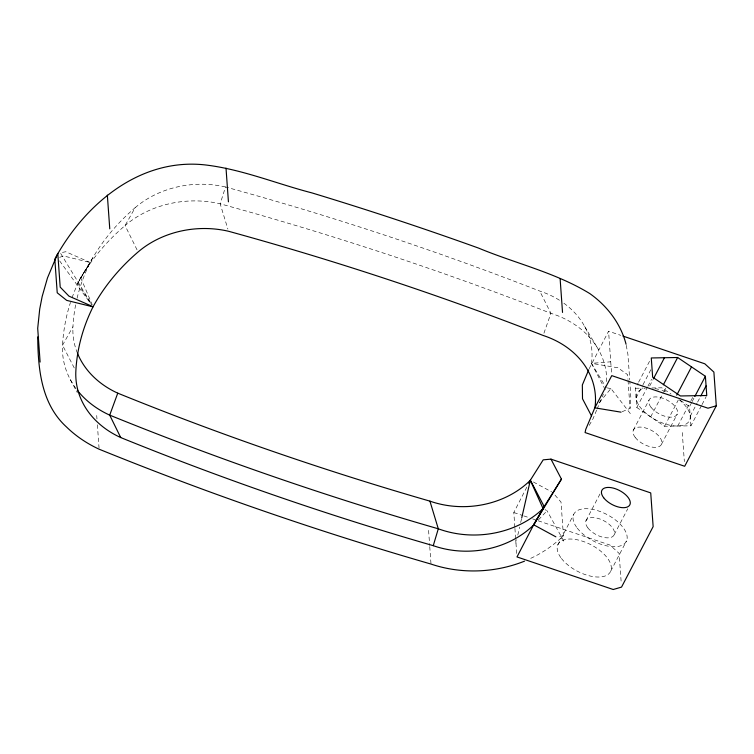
<?xml version="1.0" encoding="UTF-8"?>
<svg xmlns="http://www.w3.org/2000/svg" width="754" height="754" viewBox="0 0 754 754"><rect width="100%" height="100%" fill="white"/><g stroke="black" fill="none" stroke-linecap="round" stroke-linejoin="round"><path stroke-width="0.57" stroke-dasharray="3.77 2.83" d="M622.088 411.741L630.042 408.376L630.844 397.971L629.816 380.921M516.735 553.474L515.962 543.106L516.744 539.676M517.791 535.104L519.629 527.093M520.675 522.522L521.721 517.941M559.468 300.233A85.683 70.697 -4.1 0 0 539.732 291.053A2886.171 2381.424 -4.1 0 0 225.521 186.983L220.168 203.797L227.878 229.075M543.917 333.249L550.92 313.334L539.732 291.053M589.166 368.744L608.582 331.223L620.749 335.341M596.621 410.167L592.993 418.79L587.903 427.641M597.074 409.083L603.426 393.993M514.85 527.253L513.813 512.522L527.687 485.416M701.484 405.605L690.918 425.812L664.557 426.264L636.81 407.49L635.434 388.263L638.072 383.211M638.6 382.203L650.221 359.978M557.809 544.878L573.653 514.567M636.122 397.876L642.455 385.756M642.983 384.747L651.437 368.583M636.81 407.49L647.375 387.292M647.903 386.274L651.597 379.205M649.675 386.01L652.841 379.95M585.99 520.712L601.221 491.58M633.303 430.195L649.071 400.016M650.683 416.877L663.36 392.636M663.888 391.628L666.527 386.576M664.557 426.264L678.28 400.006M614.19 534.746L627.79 508.733M661.512 444.229L677.281 414.05M677.742 426.038L690.41 401.797M690.937 400.789L693.576 395.737M690.918 425.812L689.542 406.576L691.654 402.542M692.181 401.533L694.293 397.49M690.23 416.199L697.101 403.06M697.629 402.052L700.268 397M610.693 571.193L626.536 540.882M702.012 404.596L706.234 396.519M225.521 186.983A89.858 74.146 -4.1 0 0 135.183 207.661L125.07 225.559A237.849 196.257 -4.1 0 0 77.671 283.268L91.734 304.889M75.636 304.87A225.955 186.445 -4.1 0 0 72.95 326.727L62.535 345.209A94.589 78.048 -4.1 0 0 76.588 389.337M80.669 277.99L92.996 257.472M77.671 283.268L90.15 262.486A225.955 186.445 -4.1 0 1 135.183 207.661M72.082 297.698A237.849 196.257 -4.1 0 1 80.65 277.585L90.15 262.486L65.739 251.723L60.32 252.863L91.865 304.739M599.289 402.579L610.938 388.536L630.419 413.72M538.46 519.864L547.065 510.741L545.076 509.666M554.963 495.076L561.014 502.098L563.426 535.811C553.238 545.594 541.457 553.766 528.46 559.345M59.566 257.378L63.525 255.964L90.15 262.486A225.955 186.445 -4.1 0 0 76.795 299.451M563.426 535.811L556.923 536.707M563.851 303.202A85.683 70.697 -4.1 0 1 591.456 363.353L610.731 361.807L608.582 331.223M635.434 388.263L643.124 388.131M651.908 387.98L661.795 387.801L671.051 394.059M605.245 389.677L591.438 363.343L617.875 367.754L627.62 374.663L627.959 379.309M607.187 387.914L610.938 388.536M513.813 512.522L522.663 515.519M523.766 515.887L528.196 517.385M532.616 518.884L537.046 520.383M538.149 520.76L610.043 545.095L619.119 553.389L621.287 583.615M533.37 481.985L551.683 491.9M680.296 400.317L689.542 406.576M59.632 260.903L90.97 304.05M591.456 363.353L606.244 387.754M584.623 326.397L598.365 349.432M563.813 541.155L547.065 510.741M70.329 379.611L77.342 392.702M74.26 367.952L62.535 345.209A237.849 196.257 -4.1 0 1 70.499 302.363M137.058 249.857L125.07 225.559A94.589 78.048 -4.1 0 1 220.168 203.797A3038.073 2506.758 -4.1 0 1 550.92 313.334A89.123 73.534 -4.1 0 1 606.678 382.108M80.65 277.585L92.158 304.569M626.263 345.351L627.894 354.182L629.731 379.762M610.731 361.807L611.683 374.474M682.276 432.56L684.359 461.627M628.044 380.478L630.042 408.376M428.583 530.354L429.667 545.462M429.752 546.631L431.005 564.067M96.71 415.492L96.964 418.979M97.379 424.794L99.047 448.046M514.925 528.384L515.642 538.582M515.727 539.713L515.962 543.106M679.118 399.724A29.557 14.873 27.6 0 1 683.869 425.058A29.557 14.873 27.6 0 1 644.255 411.741A29.557 14.873 27.6 0 1 645.217 388.329M655.019 388.583A29.557 14.873 27.6 0 1 660.985 390.054M661.984 390.383A29.557 14.873 27.6 0 1 668.044 392.843M77.436 353.183A89.858 74.146 -4.1 0 1 72.95 326.727M577.253 528.12A29.557 14.873 27.6 0 0 624.124 543.983A29.557 14.873 27.6 0 0 598.902 511.071A29.557 14.873 27.6 0 0 577.253 528.12M587.913 527.941A15.759 7.936 27.6 0 0 612.908 536.396A15.759 7.936 27.6 0 0 599.458 518.846A15.759 7.936 27.6 0 0 587.913 527.941M561.419 558.422A29.557 14.873 27.6 0 0 608.28 574.294A29.557 14.873 27.6 0 0 583.059 541.381A29.557 14.873 27.6 0 0 561.419 558.422M651.004 407.245A15.759 7.936 27.6 0 0 675.989 415.708A15.759 7.936 27.6 0 0 662.54 398.15A15.759 7.936 27.6 0 0 651.004 407.245M635.226 437.414A15.759 7.936 27.6 0 0 660.221 445.878A15.759 7.936 27.6 0 0 646.772 428.329A15.759 7.936 27.6 0 0 635.226 437.414"/><path stroke-width="1.13" d="M521.721 517.941L530.354 480.194L543.2 459.846L550.967 459.139L650.73 492.909L653.143 526.622L621.532 587.102L613.228 589.505L516.999 556.933L533.738 524.671L544.162 506.537L561.447 479.129L550.967 459.139M40.113 362.061L37.7 328.348L39.717 309.055L42.167 296.482L47.502 277.868L57.785 253.401L60.197 287.114L68.925 296.124L93.081 306.727A226.228 186.662 -4.1 0 0 75.852 371.053A89.971 74.231 -4.1 0 0 120.725 437.556A2889.639 2384.28 -4.1 0 0 433.258 545.67L438.3 528.799L429.921 501.137A2886.171 2381.424 -4.1 0 1 117.756 393.154A89.858 74.146 -4.1 0 1 77.436 353.183M117.756 393.154L109.707 415.134L120.725 437.556M588.704 369.828L582.342 384.964L582.512 398.791L591.419 415.784M528.752 483.323L530.354 480.194L544.162 506.537M653.369 378.942L664.453 357.726M663.388 384.776L677.639 357.5L705.386 376.274L706.762 395.501L680.4 395.963L652.653 377.188L651.277 357.962L677.639 357.5M676.724 395.171L691.512 366.887M694.82 396.481L705.386 376.274M700.796 395.991L706.074 385.888M716.3 405.803L684.689 466.274L585.085 432.56L585.726 429.441L594.821 407.82L611.767 375.633L707.997 408.206L716.3 405.803L713.887 372.09L704.811 363.796L622.964 336.086M433.258 545.67A85.786 70.782 -4.1 0 0 533.775 524.841L543.087 508.592L530.316 480.326A85.683 70.697 -4.1 0 1 429.921 501.137M561.447 479.129L533.738 524.671M626.056 344.248C620.749 323.589 607.102 305.822 589.826 293.598C555.566 272.571 515.482 263.448 478.573 248.094C423.484 228.264 367.877 209.857 311.836 192.873C276.266 183.665 241.666 169.15 204.994 164.9C139.32 157.69 84.344 204.702 54.806 259.084L57.229 292.797L66.701 300.384L93.015 306.859A226.228 186.662 -4.1 0 1 138.095 251.968A89.971 74.231 -4.1 0 1 228.547 231.271A2889.639 2384.28 -4.1 0 1 543.134 335.464A85.786 70.782 -4.1 0 1 594.925 407.848L621.06 412.174M524.53 561.155C494.963 572.974 461.222 574.275 431.005 564.067C356.011 542.39 281.751 518.177 208.434 491.391C171.761 477.951 135.324 463.88 99.132 449.205C87.153 443.663 76.031 436.283 66.578 427.047C41.31 404.097 38.002 368.989 37.728 336.915M533.775 524.841L555.886 536.848M560.118 278.716L562.531 312.429M226.012 168.123L228.434 201.836M107.341 195.116L109.764 228.83M543.087 508.592A89.123 73.534 -4.1 0 1 438.3 528.799A3038.073 2506.758 -4.1 0 1 109.707 415.134A94.589 78.048 -4.1 0 1 77.238 390.186M603.681 497.763A15.759 7.936 27.6 0 0 628.676 506.226A15.759 7.936 27.6 0 0 615.226 488.677A15.759 7.936 27.6 0 0 603.681 497.763"/></g></svg>
